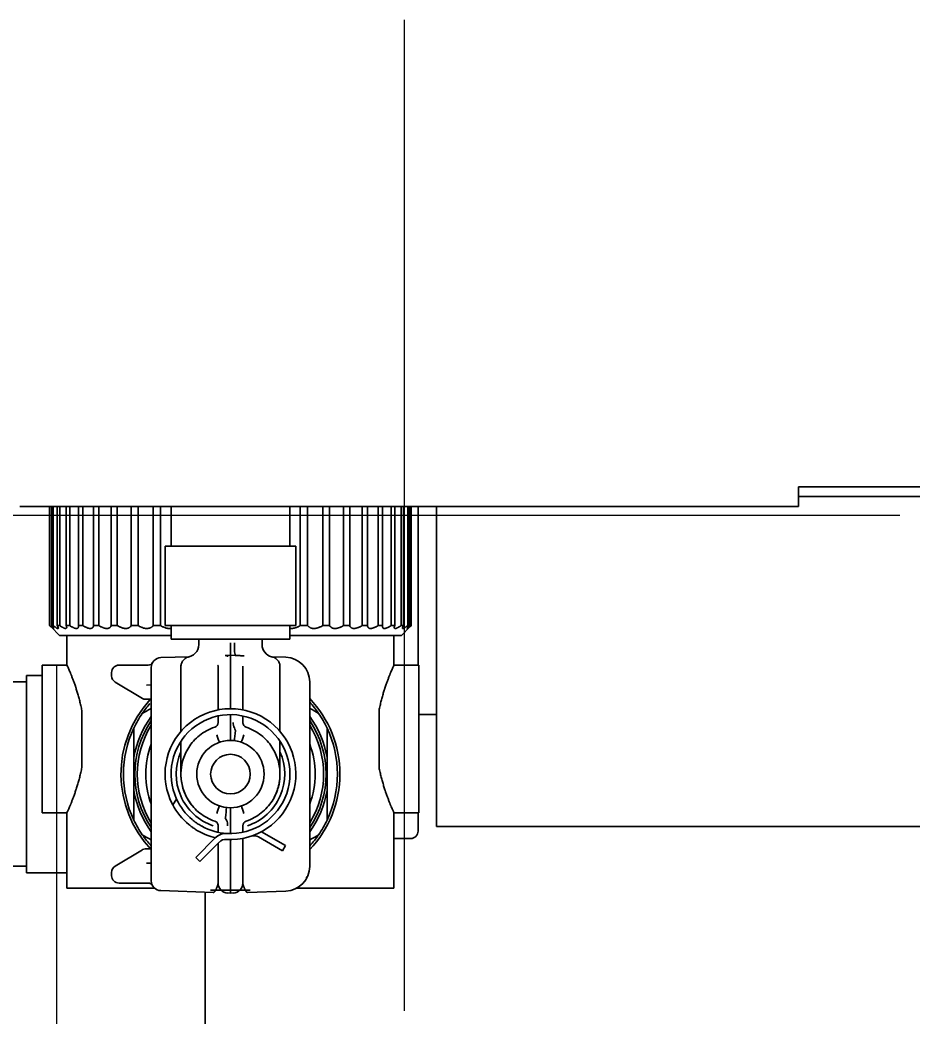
# Model space of a CAD drawing. Header units: inches. Extents: x 885 to 6823, y 710 to 5493.
# Drawn here: x 4267.2 to 4357.3, y 2252.3 to 2353 of the extents above; entities that cross this region are included whole.
import ezdxf

# ---------------------------------------------------------------- set-up
doc = ezdxf.new("R2010")
doc.units = ezdxf.units.IN
doc.layers.add('1', color=7, linetype='Continuous', true_color=0xffffff)

# ---------------------------------------------------------------- blocks, each defined once
blk = doc.blocks.new('A$C0B5A562A')
at = {"color": 6}
for p, q in [((0, 50), (0, -50)), ((-50, 0), (50, 0))]:
    blk.add_line(p, q, dxfattribs=at)
blk = doc.blocks.new('A$C29D5572B')
at = {"color": 1}
for p, q in [((0, 50), (0, -50)), ((-50, 0), (50, 0))]:
    blk.add_line(p, q, dxfattribs=at)
blk = doc.blocks.new('A$C0F8E2EAE')
blk.add_blockref('A$C29D5572B', (0, 0))

msp = doc.modelspace()

# ---------------------------------------------------------------- linework, layer by layer
at = {"layer": '1', "color": 7, "linetype": 'Continuous', "lineweight": 35}
for p, q in [((4345.79, 2305.86), (4415.79, 2305.86)), ((4345.79, 2305.86), (4415.79, 2305.86)), ((4345.79, 2305.86), (4345.79, 2303.86)), ((4345.79, 2305.86), (4345.79, 2303.86)), ((4345.8, 2304.86), (4415.8, 2304.86)), ((4267.19, 2303.86), (4345.79, 2303.86)), ((4267.19, 2303.86), (4345.79, 2303.86)), ((4270.19, 2303.86), (4270.19, 2291.86)), ((4270.22, 2291.86), (4270.22, 2303.86)), ((4270.4, 2303.86), (4270.4, 2291.86)), ((4270.54, 2291.86), (4270.54, 2303.86)), ((4270.96, 2303.86), (4270.96, 2291.86)), ((4271.21, 2291.86), (4271.21, 2303.86)), ((4271.86, 2303.86), (4271.86, 2291.86)), ((4272.22, 2291.86), (4272.22, 2303.86)), ((4273.09, 2303.86), (4273.09, 2291.86)), ((4273.54, 2291.86), (4273.54, 2303.86)), ((4274.61, 2303.86), (4274.61, 2291.86)), ((4275.15, 2291.86), (4275.15, 2303.86)), ((4276.4, 2303.86), (4276.4, 2291.86)), ((4277.02, 2291.86), (4277.02, 2303.86)), ((4278.43, 2303.86), (4278.43, 2291.86)), ((4279.11, 2291.86), (4279.11, 2303.86)), ((4280.65, 2303.86), (4280.65, 2291.86)), ((4281.39, 2291.86), (4281.39, 2303.86)), ((4282.44, 2303.86), (4282.44, 2299.86)), ((4294.44, 2299.86), (4294.44, 2303.86)), ((4295.49, 2303.86), (4295.49, 2291.86)), ((4296.23, 2291.86), (4296.23, 2303.86)), ((4297.77, 2303.86), (4297.77, 2291.86)), ((4298.45, 2291.86), (4298.45, 2303.86)), ((4299.86, 2303.86), (4299.86, 2291.86)), ((4300.48, 2291.86), (4300.48, 2303.86)), ((4301.73, 2303.86), (4301.73, 2291.86)), ((4302.27, 2291.86), (4302.27, 2303.86)), ((4303.34, 2303.86), (4303.34, 2291.86)), ((4303.79, 2291.86), (4303.79, 2303.86)), ((4304.66, 2303.86), (4304.66, 2291.86)), ((4305.02, 2291.86), (4305.02, 2303.86)), ((4305.67, 2303.86), (4305.67, 2291.86)), ((4305.92, 2291.86), (4305.92, 2303.86)), ((4306.34, 2303.86), (4306.34, 2291.86)), ((4306.48, 2291.86), (4306.48, 2303.86)), ((4306.66, 2303.86), (4306.66, 2291.86)), ((4306.69, 2291.86), (4306.69, 2303.86)), ((4307.38, 2287.86), (4307.38, 2303.86)), ((4309.24, 2303.86), (4309.24, 2271.56)), ((4281.84, 2299.86), (4281.84, 2291.86)), ((4281.84, 2299.86), (4295.04, 2299.86)), ((4295.04, 2291.86), (4295.04, 2299.86)), ((4270.19, 2291.86), (4270.22, 2291.86)), ((4270.33, 2291.71), (4271.19, 2290.86)), ((4270.4, 2291.86), (4270.54, 2291.86)), ((4270.96, 2291.86), (4271.21, 2291.86)), ((4271.86, 2291.86), (4272.22, 2291.86)), ((4273.09, 2291.86), (4273.54, 2291.86)), ((4274.61, 2291.86), (4275.15, 2291.86)), ((4276.4, 2291.86), (4277.02, 2291.86)), ((4278.43, 2291.86), (4279.11, 2291.86)), ((4280.65, 2291.86), (4281.39, 2291.86)), ((4295.04, 2291.86), (4281.84, 2291.86)), ((4282.44, 2291.86), (4282.44, 2290.46)), ((4294.44, 2290.46), (4294.44, 2291.86)), ((4295.49, 2291.86), (4296.23, 2291.86)), ((4297.77, 2291.86), (4298.45, 2291.86)), ((4299.86, 2291.86), (4300.48, 2291.86)), ((4301.73, 2291.86), (4302.27, 2291.86)), ((4303.34, 2291.86), (4303.79, 2291.86)), ((4304.66, 2291.86), (4305.02, 2291.86)), ((4305.67, 2291.86), (4305.92, 2291.86)), ((4305.69, 2290.86), (4306.55, 2291.72)), ((4306.34, 2291.86), (4306.48, 2291.86)), ((4306.66, 2291.86), (4306.69, 2291.86)), ((4282.44, 2290.86), (4271.19, 2290.86)), ((4271.94, 2290.86), (4271.94, 2287.76)), ((4282.44, 2290.46), (4294.44, 2290.46)), ((4285.24, 2290.46), (4285.24, 2289.92)), ((4291.64, 2289.92), (4291.64, 2290.46)), ((4305.69, 2290.86), (4294.54, 2290.86)), ((4304.94, 2287.76), (4304.94, 2290.86)), ((4281.4, 2288.61), (4284.31, 2288.71)), ((4287.92, 2288.84), (4287.97, 2288.84)), ((4287.97, 2288.84), (4288.44, 2288.86)), ((4288.44, 2288.86), (4288.91, 2288.84)), ((4288.44, 2288.86), (4288.44, 2285.36)), ((4288.91, 2288.84), (4288.96, 2288.84)), ((4292.57, 2288.71), (4294.03, 2288.66)), ((4269.44, 2287.86), (4269.44, 2280.41)), ((4271.98, 2287.86), (4269.44, 2287.86)), ((4276.44, 2286.78), (4276.44, 2287.11)), ((4277.19, 2287.86), (4280.14, 2287.86)), ((4280.44, 2286.61), (4280.44, 2287.61)), ((4283.44, 2287.84), (4283.44, 2281.16)), ((4293.44, 2281.16), (4293.44, 2287.83)), ((4307.44, 2287.86), (4304.9, 2287.86)), ((4307.44, 2287.86), (4307.44, 2272.96)), ((4267.84, 2286.16), (4265.64, 2286.16)), ((4267.84, 2276.86), (4267.84, 2286.81)), ((4269.44, 2286.81), (4267.84, 2286.81)), ((4279.57, 2284.48), (4276.8, 2286.14)), ((4280.44, 2267.1), (4280.44, 2286.61)), ((4296.44, 2286.16), (4296.44, 2267.55)), ((4280.44, 2285.86), (4279.98, 2285.84)), ((4287.19, 2283.34), (4287.19, 2285.35)), ((4288.44, 2285.36), (4288.44, 2283.46)), ((4289.69, 2285.35), (4289.69, 2283.34)), ((4280.29, 2284.41), (4279.83, 2284.41)), ((4280.44, 2284.41), (4280.29, 2284.41)), ((4273.44, 2283.28), (4273.44, 2277.53)), ((4303.44, 2277.53), (4303.44, 2283.28)), ((4287.19, 2282.07), (4287.19, 2282.72)), ((4288.44, 2282.86), (4288.44, 2281.31)), ((4289.69, 2282.72), (4289.69, 2282.07)), ((4307.44, 2282.86), (4309.24, 2282.86)), ((4269.44, 2280.41), (4269.44, 2272.96)), ((4283.44, 2280.17), (4283.44, 2276.84)), ((4293.44, 2276.86), (4293.44, 2280.17)), ((4278.69, 2278.52), (4278.69, 2275.19)), ((4298.19, 2275.19), (4298.19, 2278.52)), ((4267.84, 2266.91), (4267.84, 2276.86)), ((4282.61, 2273.76), (4283, 2274.32)), ((4271.94, 2273.05), (4271.94, 2265.36)), ((4304.94, 2265.36), (4304.94, 2273.05)), ((4269.44, 2272.96), (4271.98, 2272.96)), ((4288.44, 2272.41), (4288.44, 2270.86)), ((4304.9, 2272.96), (4307.44, 2272.96)), ((4307.38, 2271.11), (4307.38, 2272.96)), ((4287.19, 2270.99), (4287.19, 2271.64)), ((4289.69, 2271.64), (4289.69, 2270.99)), ((4294, 2269.64), (4291.58, 2271.04)), ((4310.84, 2271.56), (4309.24, 2271.56)), ((4310.84, 2271.56), (4364.69, 2271.56)), ((4286.91, 2270.43), (4284.93, 2268.45)), ((4285.36, 2268.03), (4287.34, 2270.01)), ((4288.44, 2270.26), (4288.44, 2268.35)), ((4289.69, 2270.37), (4289.69, 2268.36)), ((4291.28, 2270.53), (4293.7, 2269.13)), ((4304.94, 2270.36), (4306.63, 2270.36)), ((4276.8, 2267.57), (4279.57, 2269.23)), ((4279.83, 2269.31), (4280.29, 2269.31)), ((4280.29, 2269.31), (4280.44, 2269.31)), ((4287.19, 2268.36), (4287.19, 2269.86)), ((4293.7, 2269.13), (4294, 2269.64)), ((4284.93, 2268.45), (4285.36, 2268.03)), ((4288.44, 2268.35), (4288.44, 2264.86)), ((4265.64, 2267.56), (4267.84, 2267.56)), ((4279.98, 2267.87), (4280.44, 2267.86)), ((4280.44, 2266.1), (4280.44, 2267.1)), ((4267.84, 2266.91), (4271.94, 2266.91)), ((4276.44, 2266.61), (4276.44, 2266.93)), ((4271.94, 2265.36), (4280.77, 2265.36)), ((4280.14, 2265.86), (4277.19, 2265.86)), ((4286.71, 2264.92), (4281.4, 2265.1)), ((4288.44, 2265.16), (4286.44, 2265.16)), ((4290.44, 2265.16), (4288.44, 2265.16)), ((4294.03, 2265.05), (4290.17, 2264.92)), ((4295.14, 2265.36), (4304.94, 2265.36)), ((4285.88, 2245.86), (4285.88, 2264.94)), ((4288.44, 2264.86), (4288.15, 2264.87)), ((4288.72, 2264.87), (4288.44, 2264.86))]:
    msp.add_line(p, q, dxfattribs=at)
for radius in [3.4, 2]:
    msp.add_circle((4288.44, 2276.86), radius, dxfattribs=at)
for centre, radius, start, end in [((4281.44, 2287.61), 1, 92, 180), ((4293.94, 2286.16), 2.5, 0, 88), ((4277.19, 2287.11), 0.75, 90, 180), ((4280.14, 2288.36), 0.5, 270, 330.2179), ((4277.19, 2286.78), 0.75, 180, 239.0362), ((4288.44, 2276.86), 11.05, 137.3681, 223.6106), ((4279.83, 2284.91), 0.5, 239.0362, 270), ((4288.44, 2276.86), 11.05, 0, 43.6163), ((4288.44, 2276.86), 10.8, 34.5256, 42.2062), ((4288.44, 2276.86), 10.8, 138.8232, 145.4744), ((4288.44, 2276.86), 6.6, 266.435, 207.9643), ((4288.44, 2276.86), 10.8, 145.4744, 154.5256), ((4288.44, 2276.86), 9.89, 143.9795, 170.3074), ((4288.44, 2276.86), 9.65, 145.9969, 213.9975), ((4288.44, 2276.86), 6, 266.435, 205), ((4288.44, 2276.86), 9.89, 9.6926, 36.0205), ((4288.44, 2276.86), 9.65, 326.0025, 34.0031), ((4288.44, 2276.86), 10.8, 25.4744, 34.5256), ((4288.44, 2276.86), 10.8, 154.5256, 205.4744), ((4288.44, 2276.86), 9.4, 148.3256, 211.6687), ((4286.69, 2282.07), 0.5, 288.553, 0), ((4288.44, 2276.86), 9.4, 328.3313, 31.6744), ((4288.44, 2276.86), 10.8, 334.5256, 25.4744), ((4288.44, 2276.86), 8.55, 159.3338, 200.6606), ((4288.46, 2276.86), 5.5, 155.701, 251.447), ((4288.42, 2276.86), 5.5, 288.553, 24.299), ((4288.44, 2276.86), 8.55, 339.3394, 20.6663), ((4288.44, 2276.86), 5, 165.4622, 219.1163), ((4288.44, 2276.86), 11.05, 316.3838, 0), ((4288.44, 2276.86), 9.89, 189.6926, 216.0205), ((4288.44, 2276.86), 9.89, 323.9795, 350.3074), ((4288.44, 2276.86), 6, 205, 229.9003), ((4288.44, 2276.86), 6.6, 207.9643, 230.365), ((4288.44, 2276.86), 10.8, 205.4744, 214.5256), ((4290.19, 2271.64), 0.5, 108.553, 180), ((4288.44, 2276.86), 10.8, 325.4744, 334.5256), ((4288.44, 2276.86), 6.6, 240.7973, 256.651), ((4288.44, 2276.86), 6, 241.3794, 266.4349), ((4306.63, 2271.11), 0.75, 270, 0), ((4288.44, 2276.86), 10.8, 214.5256, 222.2062), ((4287.97, 2269.37), 1.5, 86.435, 135), ((4287.97, 2269.37), 0.9, 86.435, 135), ((4290.83, 2269.75), 0.9, 60, 108.565), ((4288.44, 2276.86), 10.8, 317.7938, 325.4744), ((4279.83, 2268.81), 0.5, 90, 120.9638), ((4277.19, 2266.93), 0.75, 120.9638, 180), ((4293.94, 2267.55), 2.5, 272, 0), ((4277.19, 2266.61), 0.75, 180, 270), ((4281.44, 2266.1), 1, 180, 268), ((4295.4, 2266.58), 0.75, 326.4791, 355.1276), ((4280.14, 2265.36), 0.5, 29.7821, 90), ((4288.19, 2265.86), 1, 180, 268), ((4288.69, 2265.86), 1, 272.0003, 0)]:
    msp.add_arc(centre, radius, start, end, dxfattribs=at)
for centre, major_axis, ratio, start_param, end_param in [((4283.99, 2289.92), (-0.08, 1.25), 1, 3.110906, 4.650725), ((4289, 2290.09), (0.04, 1.25), 0.125617, 1.575183, 3.141592), ((4292.89, 2289.92), (-0.06, -1.25), 1, 4.755618, 6.080834), ((4289, 2281.27), (-0.16, -1.24), 0.034627, 4.716776, 5.709782), ((4286.95, 2281.05), (-0.42, 1.18), 0.029745, 3.715033, 4.5108), ((4289.92, 2281.05), (-0.42, -1.18), 0.029679, 4.913974, 5.709741), ((4286.95, 2272.66), (-0.42, -1.18), 0.029679, 1.772384, 2.56815), ((4287.88, 2272.44), (-0.16, -1.24), 0.034627, 1.575184, 2.568189), ((4289.92, 2272.66), (-0.42, 1.18), 0.029745, 0.573434, 1.369194)]:
    msp.add_ellipse(centre, major_axis=major_axis, ratio=ratio, start_param=start_param, end_param=end_param, dxfattribs=at)
for points, knots in [([(4270.34, 2291.71), (4270.33, 2291.72), (4270.32, 2291.73), (4270.27, 2291.77), (4270.23, 2291.81), (4270.19, 2291.86)], [0, 0, 0, 0, 0.201198, 0.201198, 1, 1, 1, 1]), ([(4270.22, 2291.86), (4270.27, 2291.81), (4270.31, 2291.77), (4270.37, 2291.72), (4270.39, 2291.7), (4270.42, 2291.68), (4270.43, 2291.67), (4270.44, 2291.65), (4270.45, 2291.65), (4270.49, 2291.61), (4270.52, 2291.59), (4270.55, 2291.57), (4270.56, 2291.56), (4270.57, 2291.56), (4270.58, 2291.56), (4270.58, 2291.56), (4270.59, 2291.56), (4270.6, 2291.56), (4270.6, 2291.56), (4270.59, 2291.58), (4270.59, 2291.58), (4270.59, 2291.59), (4270.58, 2291.61), (4270.57, 2291.63), (4270.55, 2291.65), (4270.54, 2291.67), (4270.52, 2291.7), (4270.51, 2291.72), (4270.47, 2291.77), (4270.44, 2291.81), (4270.4, 2291.86)], [0, 0, 0, 0, 0.125, 0.125, 0.1875, 0.1875, 0.21875, 0.21875, 0.25, 0.25, 0.375, 0.375, 0.4375, 0.4375, 0.46875, 0.46875, 0.5, 0.5, 0.625, 0.625, 0.65625, 0.65625, 0.6875, 0.75, 0.75, 0.8125, 0.8125, 0.875, 0.875, 1, 1, 1, 1]), ([(4270.54, 2291.86), (4270.59, 2291.81), (4270.65, 2291.77), (4270.72, 2291.72), (4270.74, 2291.7), (4270.78, 2291.68), (4270.79, 2291.67), (4270.81, 2291.65), (4270.82, 2291.65), (4270.87, 2291.61), (4270.91, 2291.59), (4270.96, 2291.57), (4270.97, 2291.56), (4270.99, 2291.56), (4271, 2291.56), (4271.01, 2291.56), (4271.02, 2291.56), (4271.04, 2291.56), (4271.06, 2291.56), (4271.06, 2291.58), (4271.07, 2291.58), (4271.07, 2291.59), (4271.07, 2291.61), (4271.07, 2291.63), (4271.06, 2291.65), (4271.06, 2291.67), (4271.04, 2291.7), (4271.04, 2291.72), (4271.01, 2291.77), (4270.99, 2291.81), (4270.96, 2291.86)], [0, 0, 0, 0, 0.125, 0.125, 0.1875, 0.1875, 0.21875, 0.21875, 0.25, 0.25, 0.375, 0.375, 0.4375, 0.4375, 0.46875, 0.46875, 0.5, 0.5, 0.625, 0.625, 0.65625, 0.65625, 0.6875, 0.75, 0.75, 0.8125, 0.8125, 0.875, 0.875, 1, 1, 1, 1]), ([(4271.21, 2291.86), (4271.27, 2291.81), (4271.33, 2291.77), (4271.41, 2291.72), (4271.44, 2291.7), (4271.48, 2291.68), (4271.49, 2291.67), (4271.52, 2291.65), (4271.53, 2291.65), (4271.6, 2291.61), (4271.64, 2291.59), (4271.71, 2291.57), (4271.73, 2291.56), (4271.75, 2291.56), (4271.76, 2291.56), (4271.78, 2291.56), (4271.79, 2291.56), (4271.83, 2291.56), (4271.85, 2291.56), (4271.87, 2291.58), (4271.88, 2291.58), (4271.89, 2291.59), (4271.9, 2291.61), (4271.9, 2291.63), (4271.91, 2291.65), (4271.91, 2291.67), (4271.91, 2291.7), (4271.9, 2291.72), (4271.89, 2291.77), (4271.88, 2291.81), (4271.86, 2291.86)], [0, 0, 0, 0, 0.125, 0.125, 0.1875, 0.1875, 0.21875, 0.21875, 0.25, 0.25, 0.375, 0.375, 0.4375, 0.4375, 0.46875, 0.46875, 0.5, 0.5, 0.625, 0.625, 0.65625, 0.65625, 0.6875, 0.75, 0.75, 0.8125, 0.8125, 0.875, 0.875, 1, 1, 1, 1]), ([(4272.22, 2291.86), (4272.28, 2291.81), (4272.34, 2291.77), (4272.44, 2291.72), (4272.47, 2291.7), (4272.51, 2291.68), (4272.53, 2291.67), (4272.56, 2291.65), (4272.57, 2291.65), (4272.65, 2291.61), (4272.7, 2291.59), (4272.78, 2291.57), (4272.8, 2291.56), (4272.84, 2291.56), (4272.85, 2291.56), (4272.87, 2291.56), (4272.88, 2291.56), (4272.94, 2291.56), (4272.97, 2291.56), (4273.01, 2291.58), (4273.01, 2291.58), (4273.03, 2291.59), (4273.04, 2291.61), (4273.06, 2291.63), (4273.07, 2291.65), (4273.08, 2291.67), (4273.09, 2291.7), (4273.09, 2291.72), (4273.1, 2291.77), (4273.1, 2291.81), (4273.09, 2291.86)], [0, 0, 0, 0, 0.125, 0.125, 0.1875, 0.1875, 0.21875, 0.21875, 0.25, 0.25, 0.375, 0.375, 0.4375, 0.4375, 0.46875, 0.46875, 0.5, 0.5, 0.625, 0.625, 0.65625, 0.65625, 0.6875, 0.75, 0.75, 0.8125, 0.8125, 0.875, 0.875, 1, 1, 1, 1]), ([(4273.54, 2291.86), (4273.61, 2291.81), (4273.67, 2291.77), (4273.77, 2291.72), (4273.81, 2291.7), (4273.86, 2291.68), (4273.87, 2291.67), (4273.91, 2291.65), (4273.92, 2291.65), (4274.01, 2291.61), (4274.07, 2291.59), (4274.16, 2291.57), (4274.19, 2291.56), (4274.23, 2291.56), (4274.24, 2291.56), (4274.27, 2291.56), (4274.28, 2291.56), (4274.34, 2291.56), (4274.39, 2291.56), (4274.44, 2291.58), (4274.45, 2291.58), (4274.47, 2291.59), (4274.49, 2291.61), (4274.51, 2291.63), (4274.54, 2291.65), (4274.55, 2291.67), (4274.57, 2291.7), (4274.58, 2291.72), (4274.6, 2291.77), (4274.61, 2291.81), (4274.61, 2291.86)], [0, 0, 0, 0, 0.125, 0.125, 0.1875, 0.1875, 0.21875, 0.21875, 0.25, 0.25, 0.375, 0.375, 0.4375, 0.4375, 0.46875, 0.46875, 0.5, 0.5, 0.625, 0.625, 0.65625, 0.65625, 0.6875, 0.75, 0.75, 0.8125, 0.8125, 0.875, 0.875, 1, 1, 1, 1]), ([(4275.15, 2291.86), (4275.22, 2291.81), (4275.29, 2291.77), (4275.4, 2291.72), (4275.43, 2291.7), (4275.48, 2291.68), (4275.5, 2291.67), (4275.54, 2291.65), (4275.56, 2291.65), (4275.64, 2291.61), (4275.71, 2291.59), (4275.81, 2291.57), (4275.84, 2291.56), (4275.89, 2291.56), (4275.91, 2291.56), (4275.94, 2291.56), (4275.95, 2291.56), (4276.03, 2291.56), (4276.08, 2291.56), (4276.14, 2291.58), (4276.16, 2291.58), (4276.18, 2291.59), (4276.21, 2291.61), (4276.24, 2291.63), (4276.28, 2291.65), (4276.29, 2291.67), (4276.32, 2291.7), (4276.34, 2291.72), (4276.37, 2291.77), (4276.39, 2291.81), (4276.4, 2291.86)], [0, 0, 0, 0, 0.125, 0.125, 0.1875, 0.1875, 0.21875, 0.21875, 0.25, 0.25, 0.375, 0.375, 0.4375, 0.4375, 0.46875, 0.46875, 0.5, 0.5, 0.625, 0.625, 0.65625, 0.65625, 0.6875, 0.75, 0.75, 0.8125, 0.8125, 0.875, 0.875, 1, 1, 1, 1]), ([(4277.02, 2291.86), (4277.09, 2291.81), (4277.16, 2291.77), (4277.27, 2291.72), (4277.31, 2291.7), (4277.36, 2291.68), (4277.38, 2291.67), (4277.42, 2291.65), (4277.44, 2291.65), (4277.53, 2291.61), (4277.61, 2291.59), (4277.71, 2291.57), (4277.75, 2291.56), (4277.8, 2291.56), (4277.82, 2291.56), (4277.85, 2291.56), (4277.87, 2291.56), (4277.95, 2291.56), (4278.02, 2291.56), (4278.09, 2291.58), (4278.1, 2291.58), (4278.13, 2291.59), (4278.17, 2291.61), (4278.21, 2291.63), (4278.25, 2291.65), (4278.27, 2291.67), (4278.31, 2291.7), (4278.33, 2291.72), (4278.38, 2291.77), (4278.41, 2291.81), (4278.43, 2291.86)], [0, 0, 0, 0, 0.125, 0.125, 0.1875, 0.1875, 0.21875, 0.21875, 0.25, 0.25, 0.375, 0.375, 0.4375, 0.4375, 0.46875, 0.46875, 0.5, 0.5, 0.625, 0.625, 0.65625, 0.65625, 0.6875, 0.75, 0.75, 0.8125, 0.8125, 0.875, 0.875, 1, 1, 1, 1]), ([(4279.11, 2291.86), (4279.18, 2291.81), (4279.25, 2291.77), (4279.36, 2291.72), (4279.4, 2291.7), (4279.46, 2291.68), (4279.48, 2291.67), (4279.52, 2291.65), (4279.54, 2291.65), (4279.63, 2291.61), (4279.71, 2291.59), (4279.82, 2291.57), (4279.86, 2291.56), (4279.92, 2291.56), (4279.94, 2291.56), (4279.98, 2291.56), (4279.99, 2291.56), (4280.08, 2291.56), (4280.15, 2291.56), (4280.23, 2291.58), (4280.25, 2291.58), (4280.28, 2291.59), (4280.33, 2291.61), (4280.37, 2291.63), (4280.42, 2291.65), (4280.45, 2291.67), (4280.5, 2291.7), (4280.52, 2291.72), (4280.58, 2291.77), (4280.62, 2291.81), (4280.65, 2291.86)], [0, 0, 0, 0, 0.125, 0.125, 0.1875, 0.1875, 0.21875, 0.21875, 0.25, 0.25, 0.375, 0.375, 0.4375, 0.4375, 0.46875, 0.46875, 0.5, 0.5, 0.625, 0.625, 0.65625, 0.65625, 0.6875, 0.75, 0.75, 0.8125, 0.8125, 0.875, 0.875, 1, 1, 1, 1]), ([(4281.39, 2291.86), (4281.45, 2291.81), (4281.52, 2291.77), (4281.63, 2291.72), (4281.67, 2291.7), (4281.73, 2291.68), (4281.75, 2291.67), (4281.79, 2291.65), (4281.81, 2291.65), (4281.9, 2291.61), (4281.98, 2291.59), (4282.1, 2291.57), (4282.14, 2291.56), (4282.2, 2291.56), (4282.22, 2291.56), (4282.26, 2291.56), (4282.28, 2291.56), (4282.35, 2291.56), (4282.4, 2291.56), (4282.45, 2291.56)], [0, 0, 0, 0, 0.215291, 0.215291, 0.322937, 0.322937, 0.376759, 0.376759, 0.430582, 0.430582, 0.645873, 0.645873, 0.753519, 0.753519, 0.807341, 0.807341, 0.861164, 0.861164, 1, 1, 1, 1]), ([(4294.44, 2291.56), (4294.45, 2291.56), (4294.45, 2291.56), (4294.48, 2291.56), (4294.5, 2291.56), (4294.54, 2291.56), (4294.56, 2291.56), (4294.66, 2291.56), (4294.73, 2291.56), (4294.83, 2291.58), (4294.85, 2291.58), (4294.89, 2291.59), (4294.95, 2291.61), (4295.01, 2291.63), (4295.09, 2291.65), (4295.13, 2291.67), (4295.21, 2291.7), (4295.24, 2291.72), (4295.35, 2291.77), (4295.43, 2291.81), (4295.49, 2291.86)], [0, 0, 0, 0, 0.025315, 0.025315, 0.079464, 0.079464, 0.133613, 0.133613, 0.35021, 0.35021, 0.404359, 0.404359, 0.458508, 0.566807, 0.566807, 0.675105, 0.675105, 0.783403, 0.783403, 1, 1, 1, 1]), ([(4296.23, 2291.86), (4296.26, 2291.81), (4296.3, 2291.77), (4296.36, 2291.72), (4296.38, 2291.7), (4296.42, 2291.68), (4296.43, 2291.67), (4296.46, 2291.65), (4296.47, 2291.65), (4296.54, 2291.61), (4296.59, 2291.59), (4296.69, 2291.57), (4296.72, 2291.56), (4296.78, 2291.56), (4296.79, 2291.56), (4296.83, 2291.56), (4296.85, 2291.56), (4296.94, 2291.56), (4297.01, 2291.56), (4297.11, 2291.58), (4297.13, 2291.58), (4297.17, 2291.59), (4297.23, 2291.61), (4297.28, 2291.63), (4297.36, 2291.65), (4297.4, 2291.67), (4297.48, 2291.7), (4297.51, 2291.72), (4297.63, 2291.77), (4297.7, 2291.81), (4297.77, 2291.86)], [0, 0, 0, 0, 0.125, 0.125, 0.1875, 0.1875, 0.21875, 0.21875, 0.25, 0.25, 0.375, 0.375, 0.4375, 0.4375, 0.46875, 0.46875, 0.5, 0.5, 0.625, 0.625, 0.65625, 0.65625, 0.6875, 0.75, 0.75, 0.8125, 0.8125, 0.875, 0.875, 1, 1, 1, 1]), ([(4298.45, 2291.86), (4298.47, 2291.81), (4298.5, 2291.77), (4298.55, 2291.72), (4298.57, 2291.7), (4298.6, 2291.68), (4298.61, 2291.67), (4298.63, 2291.65), (4298.64, 2291.65), (4298.7, 2291.61), (4298.75, 2291.59), (4298.83, 2291.57), (4298.86, 2291.56), (4298.91, 2291.56), (4298.92, 2291.56), (4298.96, 2291.56), (4298.97, 2291.56), (4299.06, 2291.56), (4299.13, 2291.56), (4299.22, 2291.58), (4299.24, 2291.58), (4299.27, 2291.59), (4299.33, 2291.61), (4299.38, 2291.63), (4299.46, 2291.65), (4299.5, 2291.67), (4299.57, 2291.7), (4299.61, 2291.72), (4299.72, 2291.77), (4299.79, 2291.81), (4299.86, 2291.86)], [0, 0, 0, 0, 0.125, 0.125, 0.1875, 0.1875, 0.21875, 0.21875, 0.25, 0.25, 0.375, 0.375, 0.4375, 0.4375, 0.46875, 0.46875, 0.5, 0.5, 0.625, 0.625, 0.65625, 0.65625, 0.6875, 0.75, 0.75, 0.8125, 0.8125, 0.875, 0.875, 1, 1, 1, 1]), ([(4300.48, 2291.86), (4300.49, 2291.81), (4300.51, 2291.77), (4300.54, 2291.72), (4300.56, 2291.7), (4300.58, 2291.68), (4300.59, 2291.67), (4300.6, 2291.65), (4300.61, 2291.65), (4300.66, 2291.61), (4300.7, 2291.59), (4300.77, 2291.57), (4300.8, 2291.56), (4300.84, 2291.56), (4300.85, 2291.56), (4300.88, 2291.56), (4300.89, 2291.56), (4300.97, 2291.56), (4301.03, 2291.56), (4301.11, 2291.58), (4301.13, 2291.58), (4301.17, 2291.59), (4301.22, 2291.61), (4301.27, 2291.63), (4301.34, 2291.65), (4301.38, 2291.67), (4301.45, 2291.7), (4301.48, 2291.72), (4301.59, 2291.77), (4301.66, 2291.81), (4301.73, 2291.86)], [0, 0, 0, 0, 0.125, 0.125, 0.1875, 0.1875, 0.21875, 0.21875, 0.25, 0.25, 0.375, 0.375, 0.4375, 0.4375, 0.46875, 0.46875, 0.5, 0.5, 0.625, 0.625, 0.65625, 0.65625, 0.6875, 0.75, 0.75, 0.8125, 0.8125, 0.875, 0.875, 1, 1, 1, 1]), ([(4302.27, 2291.86), (4302.27, 2291.81), (4302.28, 2291.77), (4302.3, 2291.72), (4302.31, 2291.7), (4302.32, 2291.68), (4302.33, 2291.67), (4302.34, 2291.65), (4302.35, 2291.65), (4302.38, 2291.61), (4302.41, 2291.59), (4302.47, 2291.57), (4302.49, 2291.56), (4302.52, 2291.56), (4302.53, 2291.56), (4302.56, 2291.56), (4302.57, 2291.56), (4302.63, 2291.56), (4302.69, 2291.56), (4302.76, 2291.58), (4302.78, 2291.58), (4302.81, 2291.59), (4302.86, 2291.61), (4302.91, 2291.63), (4302.97, 2291.65), (4303, 2291.67), (4303.07, 2291.7), (4303.1, 2291.72), (4303.21, 2291.77), (4303.27, 2291.81), (4303.34, 2291.86)], [0, 0, 0, 0, 0.125, 0.125, 0.1875, 0.1875, 0.21875, 0.21875, 0.25, 0.25, 0.375, 0.375, 0.4375, 0.4375, 0.46875, 0.46875, 0.5, 0.5, 0.625, 0.625, 0.65625, 0.65625, 0.6875, 0.75, 0.75, 0.8125, 0.8125, 0.875, 0.875, 1, 1, 1, 1]), ([(4303.79, 2291.86), (4303.78, 2291.81), (4303.78, 2291.77), (4303.79, 2291.72), (4303.79, 2291.7), (4303.8, 2291.68), (4303.8, 2291.67), (4303.81, 2291.65), (4303.81, 2291.65), (4303.83, 2291.61), (4303.85, 2291.59), (4303.89, 2291.57), (4303.91, 2291.56), (4303.94, 2291.56), (4303.94, 2291.56), (4303.96, 2291.56), (4303.97, 2291.56), (4304.03, 2291.56), (4304.07, 2291.56), (4304.14, 2291.58), (4304.15, 2291.58), (4304.18, 2291.59), (4304.22, 2291.61), (4304.26, 2291.63), (4304.32, 2291.65), (4304.35, 2291.67), (4304.41, 2291.7), (4304.44, 2291.72), (4304.53, 2291.77), (4304.6, 2291.81), (4304.66, 2291.86)], [0, 0, 0, 0, 0.125, 0.125, 0.1875, 0.1875, 0.21875, 0.21875, 0.25, 0.25, 0.375, 0.375, 0.4375, 0.4375, 0.46875, 0.46875, 0.5, 0.5, 0.625, 0.625, 0.65625, 0.65625, 0.6875, 0.75, 0.75, 0.8125, 0.8125, 0.875, 0.875, 1, 1, 1, 1]), ([(4305.02, 2291.86), (4305, 2291.81), (4304.99, 2291.77), (4304.98, 2291.72), (4304.97, 2291.7), (4304.97, 2291.68), (4304.97, 2291.67), (4304.97, 2291.65), (4304.98, 2291.65), (4304.98, 2291.61), (4304.99, 2291.59), (4305.02, 2291.57), (4305.03, 2291.56), (4305.05, 2291.56), (4305.05, 2291.56), (4305.07, 2291.56), (4305.07, 2291.56), (4305.11, 2291.56), (4305.15, 2291.56), (4305.2, 2291.58), (4305.21, 2291.58), (4305.24, 2291.59), (4305.27, 2291.61), (4305.31, 2291.63), (4305.36, 2291.65), (4305.38, 2291.67), (4305.44, 2291.7), (4305.47, 2291.72), (4305.55, 2291.77), (4305.61, 2291.81), (4305.67, 2291.86)], [0, 0, 0, 0, 0.125, 0.125, 0.1875, 0.1875, 0.21875, 0.21875, 0.25, 0.25, 0.375, 0.375, 0.4375, 0.4375, 0.46875, 0.46875, 0.5, 0.5, 0.625, 0.625, 0.65625, 0.65625, 0.6875, 0.75, 0.75, 0.8125, 0.8125, 0.875, 0.875, 1, 1, 1, 1]), ([(4305.92, 2291.86), (4305.89, 2291.81), (4305.87, 2291.77), (4305.84, 2291.72), (4305.84, 2291.7), (4305.83, 2291.68), (4305.82, 2291.67), (4305.82, 2291.65), (4305.82, 2291.65), (4305.81, 2291.61), (4305.81, 2291.59), (4305.82, 2291.57), (4305.82, 2291.56), (4305.83, 2291.56), (4305.84, 2291.56), (4305.85, 2291.56), (4305.85, 2291.56), (4305.88, 2291.56), (4305.9, 2291.56), (4305.94, 2291.58), (4305.95, 2291.58), (4305.97, 2291.59), (4306, 2291.61), (4306.03, 2291.63), (4306.07, 2291.65), (4306.09, 2291.67), (4306.14, 2291.7), (4306.16, 2291.72), (4306.23, 2291.77), (4306.28, 2291.81), (4306.34, 2291.86)], [0, 0, 0, 0, 0.125, 0.125, 0.1875, 0.1875, 0.21875, 0.21875, 0.25, 0.25, 0.375, 0.375, 0.4375, 0.4375, 0.46875, 0.46875, 0.5, 0.5, 0.625, 0.625, 0.65625, 0.65625, 0.6875, 0.75, 0.75, 0.8125, 0.8125, 0.875, 0.875, 1, 1, 1, 1]), ([(4306.48, 2291.86), (4306.44, 2291.81), (4306.41, 2291.77), (4306.37, 2291.72), (4306.36, 2291.7), (4306.34, 2291.68), (4306.34, 2291.67), (4306.33, 2291.65), (4306.32, 2291.65), (4306.3, 2291.61), (4306.29, 2291.59), (4306.28, 2291.57), (4306.28, 2291.56), (4306.28, 2291.56), (4306.28, 2291.56), (4306.29, 2291.56), (4306.29, 2291.56), (4306.3, 2291.56), (4306.32, 2291.56), (4306.34, 2291.58), (4306.35, 2291.58), (4306.36, 2291.59), (4306.38, 2291.61), (4306.4, 2291.63), (4306.43, 2291.65), (4306.45, 2291.67), (4306.49, 2291.7), (4306.51, 2291.72), (4306.57, 2291.77), (4306.61, 2291.81), (4306.66, 2291.86)], [0, 0, 0, 0, 0.125, 0.125, 0.1875, 0.1875, 0.21875, 0.21875, 0.25, 0.25, 0.375, 0.375, 0.4375, 0.4375, 0.46875, 0.46875, 0.5, 0.5, 0.625, 0.625, 0.65625, 0.65625, 0.6875, 0.75, 0.75, 0.8125, 0.8125, 0.875, 0.875, 1, 1, 1, 1]), ([(4306.69, 2291.86), (4306.65, 2291.81), (4306.61, 2291.77), (4306.56, 2291.73), (4306.55, 2291.72), (4306.54, 2291.71)], [0, 0, 0, 0, 0.808653, 0.808653, 1, 1, 1, 1]), ([(4288.44, 2288.86), (4288.44, 2288.86), (4288.44, 2288.86), (4288.44, 2288.89), (4288.44, 2288.9), (4288.44, 2288.92), (4288.44, 2288.92), (4288.44, 2288.94), (4288.44, 2288.94), (4288.44, 2288.98), (4288.44, 2289.02), (4288.44, 2289.08), (4288.44, 2289.09), (4288.44, 2289.11), (4288.44, 2289.13), (4288.44, 2289.17), (4288.44, 2289.19), (4288.44, 2289.28), (4288.44, 2289.34), (4288.44, 2289.43), (4288.44, 2289.45), (4288.44, 2289.48), (4288.44, 2289.53), (4288.44, 2289.63), (4288.44, 2289.7), (4288.44, 2289.76), (4288.44, 2289.78), (4288.44, 2289.82), (4288.44, 2289.84), (4288.44, 2289.9), (4288.44, 2289.94), (4288.44, 2290), (4288.44, 2290.03), (4288.44, 2290.07), (4288.44, 2290.09), (4288.44, 2290.1), (4288.44, 2290.11)], [0, 0, 0, 0, 0.121999, 0.121999, 0.184714, 0.184714, 0.216071, 0.216071, 0.247428, 0.247428, 0.372857, 0.372857, 0.404214, 0.404214, 0.435571, 0.435571, 0.498285, 0.498285, 0.623714, 0.623714, 0.655071, 0.655071, 0.686428, 0.749143, 0.811857, 0.811857, 0.843214, 0.843214, 0.874571, 0.874571, 0.937286, 0.937286, 0.968643, 0.984321, 0.984321, 1, 1, 1, 1]), ([(4284.25, 2288.7), (4284.13, 2288.67), (4283.92, 2288.59), (4283.64, 2288.35), (4283.47, 2288.03), (4283.44, 2287.8), (4283.44, 2287.68)], [0, 0, 0, 0, 0.242094, 0.500003, 0.75791, 1, 1, 1, 1]), ([(4289.81, 2288.79), (4289.73, 2288.79), (4289.66, 2288.8), (4289.51, 2288.8), (4289.44, 2288.81), (4289.3, 2288.82), (4289.23, 2288.82), (4289.13, 2288.83), (4289.09, 2288.83), (4289.03, 2288.83), (4288.99, 2288.84), (4288.96, 2288.84)], [0, 0, 0, 0, 0.25, 0.25, 0.5, 0.5, 0.75, 0.75, 0.875, 0.875, 1, 1, 1, 1]), ([(4293.44, 2287.68), (4293.44, 2287.8), (4293.41, 2288.03), (4293.24, 2288.35), (4292.96, 2288.59), (4292.75, 2288.67), (4292.63, 2288.7)], [0, 0, 0, 0, 0.242095, 0.500006, 0.757914, 1, 1, 1, 1]), ([(4271.94, 2287.86), (4271.94, 2287.86), (4271.95, 2287.84), (4271.96, 2287.8), (4271.98, 2287.77), (4271.98, 2287.76), (4271.99, 2287.74), (4271.99, 2287.74), (4272.01, 2287.71), (4272.01, 2287.69), (4272.04, 2287.63), (4272.08, 2287.53), (4272.16, 2287.35), (4272.22, 2287.21), (4272.27, 2287.09), (4272.29, 2287.05), (4272.31, 2286.98), (4272.32, 2286.96), (4272.34, 2286.92), (4272.39, 2286.81), (4272.47, 2286.59), (4272.59, 2286.27), (4272.68, 2286.04), (4272.74, 2285.86), (4272.77, 2285.76), (4272.81, 2285.67), (4272.83, 2285.6), (4272.84, 2285.57), (4272.89, 2285.41), (4272.98, 2285.13), (4273.1, 2284.71), (4273.22, 2284.25), (4273.3, 2283.94), (4273.37, 2283.61), (4273.41, 2283.45), (4273.44, 2283.28)], [0, 0, 0, 0, 0.062266, 0.124781, 0.124781, 0.14041, 0.14041, 0.156039, 0.156039, 0.187297, 0.187297, 0.249812, 0.312328, 0.374844, 0.374844, 0.406102, 0.406102, 0.42173, 0.42173, 0.437359, 0.499875, 0.562391, 0.624906, 0.624906, 0.656164, 0.671793, 0.671793, 0.687422, 0.687422, 0.749937, 0.812453, 0.874969, 0.937484, 0.937484, 1, 1, 1, 1]), ([(4287.19, 2285.35), (4287.19, 2285.53), (4287.19, 2285.88), (4287.19, 2286.38), (4287.19, 2286.84), (4287.19, 2287.23), (4287.19, 2287.55), (4287.19, 2287.69), (4287.19, 2287.74)], [0, 0, 0, 0, 0.166853, 0.330789, 0.494535, 0.660664, 0.82941, 1, 1, 1, 1]), ([(4289.69, 2287.74), (4289.69, 2287.69), (4289.69, 2287.55), (4289.69, 2287.23), (4289.69, 2286.84), (4289.69, 2286.39), (4289.69, 2285.89), (4289.69, 2285.53), (4289.69, 2285.35)], [0, 0, 0, 0, 0.170153, 0.338815, 0.505661, 0.664621, 0.826311, 1, 1, 1, 1]), ([(4303.44, 2283.28), (4303.47, 2283.45), (4303.51, 2283.61), (4303.58, 2283.94), (4303.65, 2284.26), (4303.78, 2284.71), (4303.86, 2284.99), (4303.92, 2285.2), (4303.95, 2285.27), (4303.98, 2285.37), (4303.99, 2285.41), (4304.01, 2285.48), (4304.06, 2285.64), (4304.16, 2285.93), (4304.29, 2286.27), (4304.41, 2286.59), (4304.48, 2286.78), (4304.53, 2286.9), (4304.54, 2286.92), (4304.56, 2286.96), (4304.57, 2286.98), (4304.59, 2287.05), (4304.61, 2287.09), (4304.66, 2287.21), (4304.72, 2287.35), (4304.8, 2287.53), (4304.84, 2287.63), (4304.87, 2287.71), (4304.89, 2287.74), (4304.91, 2287.78), (4304.91, 2287.79), (4304.91, 2287.8), (4304.92, 2287.81), (4304.93, 2287.83), (4304.94, 2287.85), (4304.94, 2287.86), (4304.94, 2287.86)], [0, 0, 0, 0, 0.062484, 0.062484, 0.124969, 0.187453, 0.249938, 0.249938, 0.28118, 0.28118, 0.296801, 0.296801, 0.312422, 0.374906, 0.437391, 0.499875, 0.562359, 0.562359, 0.577981, 0.577981, 0.593602, 0.593602, 0.624844, 0.624844, 0.687328, 0.749813, 0.812297, 0.812297, 0.874781, 0.874781, 0.890402, 0.890402, 0.906023, 0.937266, 0.937266, 1, 1, 1, 1]), ([(4278.69, 2278.52), (4278.69, 2279.02), (4278.69, 2279.52), (4278.69, 2280.52), (4278.69, 2281.01), (4278.69, 2281.5)], [0, 0, 0, 0, 0.5, 0.5, 1, 1, 1, 1]), ([(4286.85, 2272.12), (4286.57, 2272.21), (4286.3, 2272.33), (4285.79, 2272.6), (4285.56, 2272.76), (4285.12, 2273.1), (4284.92, 2273.29), (4284.56, 2273.69), (4284.4, 2273.9), (4284.12, 2274.33), (4284, 2274.55), (4283.79, 2275), (4283.71, 2275.23), (4283.57, 2275.68), (4283.52, 2275.91), (4283.46, 2276.36), (4283.44, 2276.59), (4283.44, 2276.81), (4283.44, 2276.81), (4283.44, 2276.81), (4283.44, 2276.82), (4283.44, 2276.83), (4283.44, 2276.85), (4283.44, 2276.9), (4283.44, 2277), (4283.44, 2277.08), (4283.45, 2277.25), (4283.46, 2277.37), (4283.51, 2277.71), (4283.55, 2277.95), (4283.68, 2278.41), (4283.76, 2278.65), (4283.97, 2279.11), (4284.09, 2279.33), (4284.37, 2279.77), (4284.53, 2279.99), (4284.9, 2280.39), (4285.1, 2280.59), (4285.54, 2280.94), (4285.78, 2281.1), (4286.29, 2281.38), (4286.56, 2281.5), (4286.85, 2281.6)], [0, 0, 0, 0, 0.0625, 0.0625, 0.125, 0.125, 0.1875, 0.1875, 0.25, 0.25, 0.3125, 0.3125, 0.375, 0.375, 0.4375, 0.4375, 0.5, 0.5, 0.500488, 0.500488, 0.500977, 0.501953, 0.503906, 0.507812, 0.515625, 0.53125, 0.53125, 0.5625, 0.5625, 0.625, 0.625, 0.6875, 0.6875, 0.75, 0.75, 0.8125, 0.8125, 0.875, 0.875, 0.9375, 0.9375, 1, 1, 1, 1]), ([(4288.44, 2280.23), (4288.44, 2280.23), (4288.44, 2280.23), (4288.44, 2280.24), (4288.44, 2280.26), (4288.44, 2280.31), (4288.44, 2280.36), (4288.44, 2280.45), (4288.44, 2280.48), (4288.44, 2280.53), (4288.44, 2280.54), (4288.44, 2280.58), (4288.44, 2280.59), (4288.44, 2280.68), (4288.44, 2280.75), (4288.44, 2280.85), (4288.44, 2280.86), (4288.44, 2280.9), (4288.44, 2280.92), (4288.44, 2280.98), (4288.44, 2281.02), (4288.44, 2281.14), (4288.44, 2281.22), (4288.44, 2281.31)], [0, 0, 0, 0, 0.002944, 0.002944, 0.050423, 0.050423, 0.240338, 0.240338, 0.335296, 0.335296, 0.382775, 0.382775, 0.430254, 0.430254, 0.620169, 0.620169, 0.667648, 0.667648, 0.715127, 0.715127, 0.810085, 0.810085, 1, 1, 1, 1]), ([(4288.96, 2281.27), (4288.96, 2281.27), (4288.96, 2281.27), (4288.91, 2281.35), (4288.83, 2281.51), (4288.74, 2281.78), (4288.72, 2281.97), (4288.72, 2282.07)], [0, 0, 0, 0, 0.000075, 0.000075, 0.333383, 0.666692, 1, 1, 1, 1]), ([(4289.69, 2282.07), (4289.69, 2282.02), (4289.7, 2281.97), (4289.73, 2281.87), (4289.75, 2281.82), (4289.81, 2281.74), (4289.85, 2281.7), (4289.93, 2281.64), (4289.98, 2281.61), (4290.03, 2281.6)], [0, 0, 0, 0, 0.25, 0.25, 0.5, 0.5, 0.75, 0.75, 1, 1, 1, 1]), ([(4290.03, 2281.6), (4290.31, 2281.5), (4290.58, 2281.38), (4291.09, 2281.1), (4291.33, 2280.95), (4291.77, 2280.6), (4291.97, 2280.41), (4292.33, 2280.01), (4292.49, 2279.8), (4292.77, 2279.36), (4292.89, 2279.14), (4293.1, 2278.69), (4293.18, 2278.45), (4293.31, 2277.99), (4293.36, 2277.76), (4293.42, 2277.31), (4293.44, 2277.09), (4293.44, 2276.85), (4293.44, 2276.84), (4293.44, 2276.81), (4293.44, 2276.77), (4293.44, 2276.67), (4293.43, 2276.59), (4293.42, 2276.42), (4293.41, 2276.31), (4293.37, 2275.96), (4293.32, 2275.73), (4293.19, 2275.27), (4293.1, 2275.04), (4292.9, 2274.58), (4292.78, 2274.36), (4292.5, 2273.92), (4292.33, 2273.71), (4291.97, 2273.31), (4291.77, 2273.12), (4291.33, 2272.77), (4291.1, 2272.61), (4290.59, 2272.33), (4290.32, 2272.21), (4290.03, 2272.12)], [0, 0, 0, 0, 0.0625, 0.0625, 0.125, 0.125, 0.1875, 0.1875, 0.25, 0.25, 0.3125, 0.3125, 0.375, 0.375, 0.4375, 0.4375, 0.5, 0.5, 0.503906, 0.503906, 0.507812, 0.515625, 0.53125, 0.53125, 0.5625, 0.5625, 0.625, 0.625, 0.6875, 0.6875, 0.75, 0.75, 0.8125, 0.8125, 0.875, 0.875, 0.9375, 0.9375, 1, 1, 1, 1]), ([(4298.19, 2281.5), (4298.19, 2281.01), (4298.19, 2280.52), (4298.19, 2279.52), (4298.19, 2279.02), (4298.19, 2278.52)], [0, 0, 0, 0, 0.5, 0.5, 1, 1, 1, 1]), ([(4273.44, 2277.53), (4273.41, 2277.36), (4273.37, 2277.2), (4273.3, 2276.87), (4273.22, 2276.56), (4273.1, 2276.1), (4273.02, 2275.82), (4272.96, 2275.61), (4272.93, 2275.54), (4272.9, 2275.44), (4272.89, 2275.4), (4272.87, 2275.34), (4272.81, 2275.17), (4272.72, 2274.89), (4272.59, 2274.54), (4272.47, 2274.22), (4272.4, 2274.03), (4272.35, 2273.91), (4272.34, 2273.89), (4272.32, 2273.85), (4272.31, 2273.83), (4272.29, 2273.76), (4272.27, 2273.72), (4272.22, 2273.6), (4272.16, 2273.46), (4272.08, 2273.28), (4272.04, 2273.18), (4272.01, 2273.1), (4271.99, 2273.07), (4271.97, 2273.03), (4271.97, 2273.03), (4271.97, 2273.01), (4271.96, 2273), (4271.95, 2272.98), (4271.94, 2272.96), (4271.94, 2272.96), (4271.94, 2272.96)], [0, 0, 0, 0, 0.062484, 0.062484, 0.124969, 0.187453, 0.249938, 0.249938, 0.28118, 0.28118, 0.296801, 0.296801, 0.312422, 0.374906, 0.437391, 0.499875, 0.562359, 0.562359, 0.577981, 0.577981, 0.593602, 0.593602, 0.624844, 0.624844, 0.687328, 0.749813, 0.812297, 0.812297, 0.874781, 0.874781, 0.890402, 0.890402, 0.906023, 0.937266, 0.937266, 1, 1, 1, 1]), ([(4293.44, 2277.07), (4293.44, 2277), (4293.44, 2276.93), (4293.44, 2276.75), (4293.44, 2276.64), (4293.42, 2276.43), (4293.41, 2276.32), (4293.38, 2276.1), (4293.37, 2275.99), (4293.33, 2275.83), (4293.32, 2275.78), (4293.3, 2275.67), (4293.29, 2275.62), (4293.22, 2275.36), (4293.15, 2275.15), (4293.02, 2274.85), (4292.98, 2274.76), (4292.88, 2274.56), (4292.83, 2274.46), (4292.78, 2274.37)], [0, 0, 0, 0, 0.07386, 0.07386, 0.189627, 0.189627, 0.305395, 0.305395, 0.421162, 0.421162, 0.479046, 0.479046, 0.53693, 0.53693, 0.768465, 0.768465, 0.884232, 0.884232, 1, 1, 1, 1]), ([(4304.94, 2272.96), (4304.94, 2272.96), (4304.93, 2272.97), (4304.92, 2273.01), (4304.9, 2273.04), (4304.9, 2273.05), (4304.89, 2273.07), (4304.89, 2273.08), (4304.87, 2273.1), (4304.87, 2273.12), (4304.84, 2273.18), (4304.8, 2273.28), (4304.72, 2273.46), (4304.66, 2273.6), (4304.61, 2273.72), (4304.59, 2273.76), (4304.57, 2273.83), (4304.56, 2273.85), (4304.54, 2273.89), (4304.49, 2274), (4304.41, 2274.22), (4304.29, 2274.54), (4304.2, 2274.77), (4304.14, 2274.95), (4304.11, 2275.05), (4304.07, 2275.14), (4304.05, 2275.21), (4304.04, 2275.24), (4303.99, 2275.41), (4303.9, 2275.68), (4303.78, 2276.11), (4303.65, 2276.56), (4303.58, 2276.87), (4303.51, 2277.2), (4303.47, 2277.36), (4303.44, 2277.53)], [0, 0, 0, 0, 0.062266, 0.124781, 0.124781, 0.14041, 0.14041, 0.156039, 0.156039, 0.187297, 0.187297, 0.249812, 0.312328, 0.374844, 0.374844, 0.406102, 0.406102, 0.42173, 0.42173, 0.437359, 0.499875, 0.562391, 0.624906, 0.624906, 0.656164, 0.671793, 0.671793, 0.687422, 0.687422, 0.749937, 0.812453, 0.874969, 0.937484, 0.937484, 1, 1, 1, 1]), ([(4278.69, 2272.21), (4278.69, 2272.7), (4278.69, 2273.19), (4278.69, 2274.19), (4278.69, 2274.69), (4278.69, 2275.19)], [0, 0, 0, 0, 0.5, 0.5, 1, 1, 1, 1]), ([(4298.19, 2275.19), (4298.19, 2274.69), (4298.19, 2274.19), (4298.19, 2273.19), (4298.19, 2272.7), (4298.19, 2272.21)], [0, 0, 0, 0, 0.5, 0.5, 1, 1, 1, 1]), ([(4288.44, 2272.41), (4288.44, 2272.49), (4288.44, 2272.57), (4288.44, 2272.69), (4288.44, 2272.73), (4288.44, 2272.79), (4288.44, 2272.81), (4288.44, 2272.85), (4288.44, 2272.87), (4288.44, 2272.96), (4288.44, 2273.03), (4288.44, 2273.12), (4288.44, 2273.13), (4288.44, 2273.17), (4288.44, 2273.18), (4288.44, 2273.23), (4288.44, 2273.26), (4288.44, 2273.35), (4288.44, 2273.4), (4288.44, 2273.46), (4288.44, 2273.47), (4288.44, 2273.49), (4288.44, 2273.5), (4288.44, 2273.51), (4288.44, 2273.52)], [0, 0, 0, 0, 0.179175, 0.179175, 0.268763, 0.268763, 0.313557, 0.313557, 0.358351, 0.358351, 0.537526, 0.537526, 0.58232, 0.58232, 0.627114, 0.627114, 0.716701, 0.716701, 0.895877, 0.895877, 0.940671, 0.940671, 0.985464, 1, 1, 1, 1]), ([(4287.19, 2271.64), (4287.19, 2271.69), (4287.18, 2271.75), (4287.15, 2271.84), (4287.13, 2271.89), (4287.07, 2271.98), (4287.03, 2272.01), (4286.94, 2272.07), (4286.9, 2272.1), (4286.85, 2272.12)], [0, 0, 0, 0, 0.25, 0.25, 0.5, 0.5, 0.75, 0.75, 1, 1, 1, 1]), ([(4287.92, 2272.44), (4287.92, 2272.44), (4287.92, 2272.44), (4287.97, 2272.37), (4288.05, 2272.21), (4288.14, 2271.94), (4288.15, 2271.74), (4288.15, 2271.64)], [0, 0, 0, 0, 0.000075, 0.000075, 0.333383, 0.666692, 1, 1, 1, 1]), ([(4287.19, 2265.86), (4287.19, 2265.86), (4287.19, 2265.91), (4287.19, 2266.11), (4287.19, 2266.42), (4287.19, 2266.83), (4287.19, 2267.29), (4287.19, 2267.81), (4287.19, 2268.17), (4287.19, 2268.36)], [0, 0, 0, 0, 0.148263, 0.293914, 0.439938, 0.585587, 0.720883, 0.853972, 1, 1, 1, 1]), ([(4289.69, 2268.36), (4289.69, 2268.17), (4289.69, 2267.79), (4289.69, 2267.25), (4289.69, 2266.78), (4289.69, 2266.38), (4289.69, 2266.09), (4289.69, 2265.91), (4289.69, 2265.86), (4289.69, 2265.86)], [0, 0, 0, 0, 0.146168, 0.289853, 0.434024, 0.577627, 0.714047, 0.851827, 1, 1, 1, 1]), ([(4296.14, 2266.52), (4296.14, 2266.51), (4296.14, 2266.45), (4296.12, 2266.37), (4296.09, 2266.28), (4296.06, 2266.22), (4296.04, 2266.19), (4296.04, 2266.19), (4296.04, 2266.19)], [0, 0, 0, 0, 0.096046, 0.453954, 0.729136, 0.914688, 0.980111, 1, 1, 1, 1]), ([(4286.71, 2264.92), (4286.71, 2264.92), (4286.72, 2264.92), (4286.73, 2264.92), (4286.74, 2264.92), (4286.75, 2264.92), (4286.76, 2264.93), (4286.77, 2264.93), (4286.78, 2264.94), (4286.79, 2264.94), (4286.8, 2264.95), (4286.81, 2264.96), (4286.82, 2264.97), (4286.83, 2264.98), (4286.84, 2264.99), (4286.85, 2265), (4286.86, 2265.02), (4286.88, 2265.04), (4286.91, 2265.09), (4286.95, 2265.16), (4286.98, 2265.23), (4287.01, 2265.29), (4287.02, 2265.33), (4287.03, 2265.34), (4287.04, 2265.35), (4287.04, 2265.37), (4287.05, 2265.38), (4287.05, 2265.4), (4287.06, 2265.41), (4287.06, 2265.42), (4287.07, 2265.44), (4287.08, 2265.45), (4287.08, 2265.46), (4287.09, 2265.48), (4287.09, 2265.49), (4287.1, 2265.5), (4287.1, 2265.52), (4287.11, 2265.53), (4287.11, 2265.54), (4287.12, 2265.56), (4287.12, 2265.57), (4287.13, 2265.58), (4287.13, 2265.6), (4287.13, 2265.61), (4287.14, 2265.62), (4287.14, 2265.63), (4287.15, 2265.65), (4287.15, 2265.66), (4287.15, 2265.67), (4287.16, 2265.68), (4287.16, 2265.69), (4287.16, 2265.71), (4287.17, 2265.72), (4287.17, 2265.73), (4287.17, 2265.74), (4287.17, 2265.75), (4287.18, 2265.76), (4287.18, 2265.77), (4287.18, 2265.78), (4287.18, 2265.79), (4287.18, 2265.8), (4287.19, 2265.81), (4287.19, 2265.82), (4287.19, 2265.83), (4287.19, 2265.84), (4287.19, 2265.85), (4287.19, 2265.86), (4287.19, 2265.86), (4287.19, 2265.86)], [0, 0, 0, 0, 0.019449, 0.038858, 0.058228, 0.07756, 0.096857, 0.116121, 0.135353, 0.154556, 0.173731, 0.192881, 0.212008, 0.231113, 0.250198, 0.269267, 0.28832, 0.307359, 0.384249, 0.456401, 0.523845, 0.586579, 0.597659, 0.608645, 0.619537, 0.630335, 0.64104, 0.651652, 0.66217, 0.672596, 0.682929, 0.693169, 0.703316, 0.713371, 0.723333, 0.733203, 0.74298, 0.752665, 0.762258, 0.771758, 0.781166, 0.790481, 0.799704, 0.808834, 0.817871, 0.826816, 0.835668, 0.844427, 0.853094, 0.861667, 0.870147, 0.878534, 0.886827, 0.895027, 0.903134, 0.911147, 0.919066, 0.926891, 0.934623, 0.942261, 0.949806, 0.957257, 0.964614, 0.971877, 0.979047, 0.986125, 0.993109, 1, 1, 1, 1]), ([(4289.69, 2265.86), (4289.69, 2265.86), (4289.69, 2265.85), (4289.69, 2265.83), (4289.69, 2265.81), (4289.7, 2265.78), (4289.7, 2265.76), (4289.7, 2265.74), (4289.71, 2265.72), (4289.72, 2265.7), (4289.72, 2265.68), (4289.73, 2265.65), (4289.74, 2265.63), (4289.74, 2265.61), (4289.75, 2265.58), (4289.76, 2265.56), (4289.77, 2265.54), (4289.78, 2265.51), (4289.79, 2265.49), (4289.8, 2265.46), (4289.81, 2265.44), (4289.82, 2265.42), (4289.83, 2265.39), (4289.84, 2265.35), (4289.86, 2265.32), (4289.86, 2265.31), (4289.87, 2265.3), (4289.87, 2265.3), (4289.87, 2265.29), (4289.88, 2265.28), (4289.88, 2265.28), (4289.88, 2265.27), (4289.88, 2265.27), (4289.89, 2265.26), (4289.89, 2265.25), (4289.89, 2265.25), (4289.89, 2265.24), (4289.9, 2265.23), (4289.9, 2265.23), (4289.9, 2265.22), (4289.91, 2265.22), (4289.91, 2265.21), (4289.91, 2265.2), (4289.92, 2265.2), (4289.92, 2265.19), (4289.92, 2265.19), (4289.92, 2265.18), (4289.93, 2265.17), (4289.93, 2265.17), (4289.93, 2265.16), (4289.94, 2265.15), (4289.94, 2265.15), (4289.94, 2265.14), (4289.95, 2265.14), (4289.95, 2265.13), (4289.95, 2265.12), (4289.96, 2265.12), (4289.96, 2265.11), (4289.96, 2265.11), (4289.97, 2265.1), (4289.97, 2265.09), (4289.97, 2265.09), (4289.98, 2265.08), (4289.98, 2265.08), (4289.98, 2265.07), (4289.99, 2265.06), (4289.99, 2265.06), (4290, 2265.05), (4290, 2265.05), (4290, 2265.04), (4290.01, 2265.04), (4290.01, 2265.03), (4290.01, 2265.03), (4290.02, 2265.02), (4290.02, 2265.02), (4290.03, 2265.01), (4290.03, 2265.01), (4290.03, 2265), (4290.04, 2265), (4290.04, 2264.99), (4290.05, 2264.99), (4290.05, 2264.98), (4290.05, 2264.98), (4290.06, 2264.97), (4290.06, 2264.97), (4290.07, 2264.97), (4290.07, 2264.96), (4290.07, 2264.96), (4290.08, 2264.95), (4290.08, 2264.95), (4290.09, 2264.95), (4290.09, 2264.94), (4290.1, 2264.94), (4290.1, 2264.94), (4290.1, 2264.94), (4290.11, 2264.93), (4290.11, 2264.93), (4290.12, 2264.93), (4290.12, 2264.93), (4290.13, 2264.92), (4290.13, 2264.92), (4290.14, 2264.92), (4290.14, 2264.92), (4290.14, 2264.92), (4290.15, 2264.92), (4290.15, 2264.92), (4290.16, 2264.92), (4290.16, 2264.92), (4290.17, 2264.92), (4290.17, 2264.92), (4290.17, 2264.92)], [0, 0, 0, 0, 0.014899, 0.029973, 0.045222, 0.060648, 0.076251, 0.092031, 0.10799, 0.124128, 0.140446, 0.156945, 0.173628, 0.190494, 0.207546, 0.224786, 0.242216, 0.259837, 0.277652, 0.295663, 0.313873, 0.332285, 0.350901, 0.381608, 0.413263, 0.417906, 0.422604, 0.427356, 0.432164, 0.437026, 0.441943, 0.446915, 0.451941, 0.457021, 0.462156, 0.467345, 0.472588, 0.477886, 0.483238, 0.488643, 0.494103, 0.499616, 0.505184, 0.510805, 0.51648, 0.522208, 0.527991, 0.533827, 0.539716, 0.545659, 0.551655, 0.557705, 0.563808, 0.569964, 0.576174, 0.582437, 0.588753, 0.595122, 0.601545, 0.60802, 0.614549, 0.621131, 0.627766, 0.634454, 0.641195, 0.647989, 0.654836, 0.661737, 0.66869, 0.675696, 0.682756, 0.689868, 0.697034, 0.704253, 0.711525, 0.71885, 0.726228, 0.73366, 0.741144, 0.748683, 0.756274, 0.763919, 0.771617, 0.779369, 0.787175, 0.795034, 0.802946, 0.810913, 0.818934, 0.827008, 0.835137, 0.843319, 0.851556, 0.859847, 0.868193, 0.876593, 0.885048, 0.893558, 0.902122, 0.910742, 0.919417, 0.928147, 0.936933, 0.945774, 0.954671, 0.963624, 0.972634, 0.981699, 0.990821, 1, 1, 1, 1])]:
    msp.add_open_spline(points, degree=3, knots=knots, dxfattribs=at)
for points in [[(4287.97, 2288.84), (4287.99, 2288.84), (4288.03, 2288.84), (4288.08, 2288.83), (4288.12, 2288.8), (4288.14, 2288.76), (4288.15, 2288.72), (4288.15, 2288.7)], [(4287.19, 2287.74), (4287.19, 2287.76), (4287.19, 2287.79), (4287.18, 2287.82), (4287.16, 2287.83), (4287.15, 2287.84), (4287.13, 2287.84), (4287.13, 2287.84)], [(4279.54, 2282.98), (4279.82, 2283.14), (4280.1, 2283.3), (4280.38, 2283.46)], [(4296.45, 2283.49), (4296.75, 2283.32), (4297.04, 2283.15), (4297.34, 2282.98)], [(4284.58, 2272.27), (4284.64, 2272.21), (4284.77, 2272.1), (4284.92, 2271.99), (4285, 2271.94)], [(4284.65, 2271.45), (4284.58, 2271.5), (4284.43, 2271.61), (4284.29, 2271.72), (4284.23, 2271.77)], [(4285.22, 2271.09), (4285.15, 2271.13), (4285.02, 2271.21), (4284.83, 2271.33), (4284.71, 2271.41), (4284.65, 2271.45)], [(4285, 2271.94), (4285.06, 2271.9), (4285.18, 2271.82), (4285.37, 2271.7), (4285.5, 2271.62), (4285.57, 2271.59)], [(4280.43, 2270.22), (4280.13, 2270.39), (4279.84, 2270.56), (4279.54, 2270.73)], [(4297.34, 2270.73), (4297.04, 2270.56), (4296.75, 2270.39), (4296.45, 2270.22)]]:
    msp.add_open_spline(points, degree=3, dxfattribs=at)

# ---------------------------------------------------------------- block references
at = {"xscale": -1}
for name, p in [('A$C0F8E2EAE', (4305.99, 2302.96)), ('A$C0B5A562A', (4270.88, 2237.86))]:
    msp.add_blockref(name, p, dxfattribs=at)

doc.saveas('drawing.dxf')
